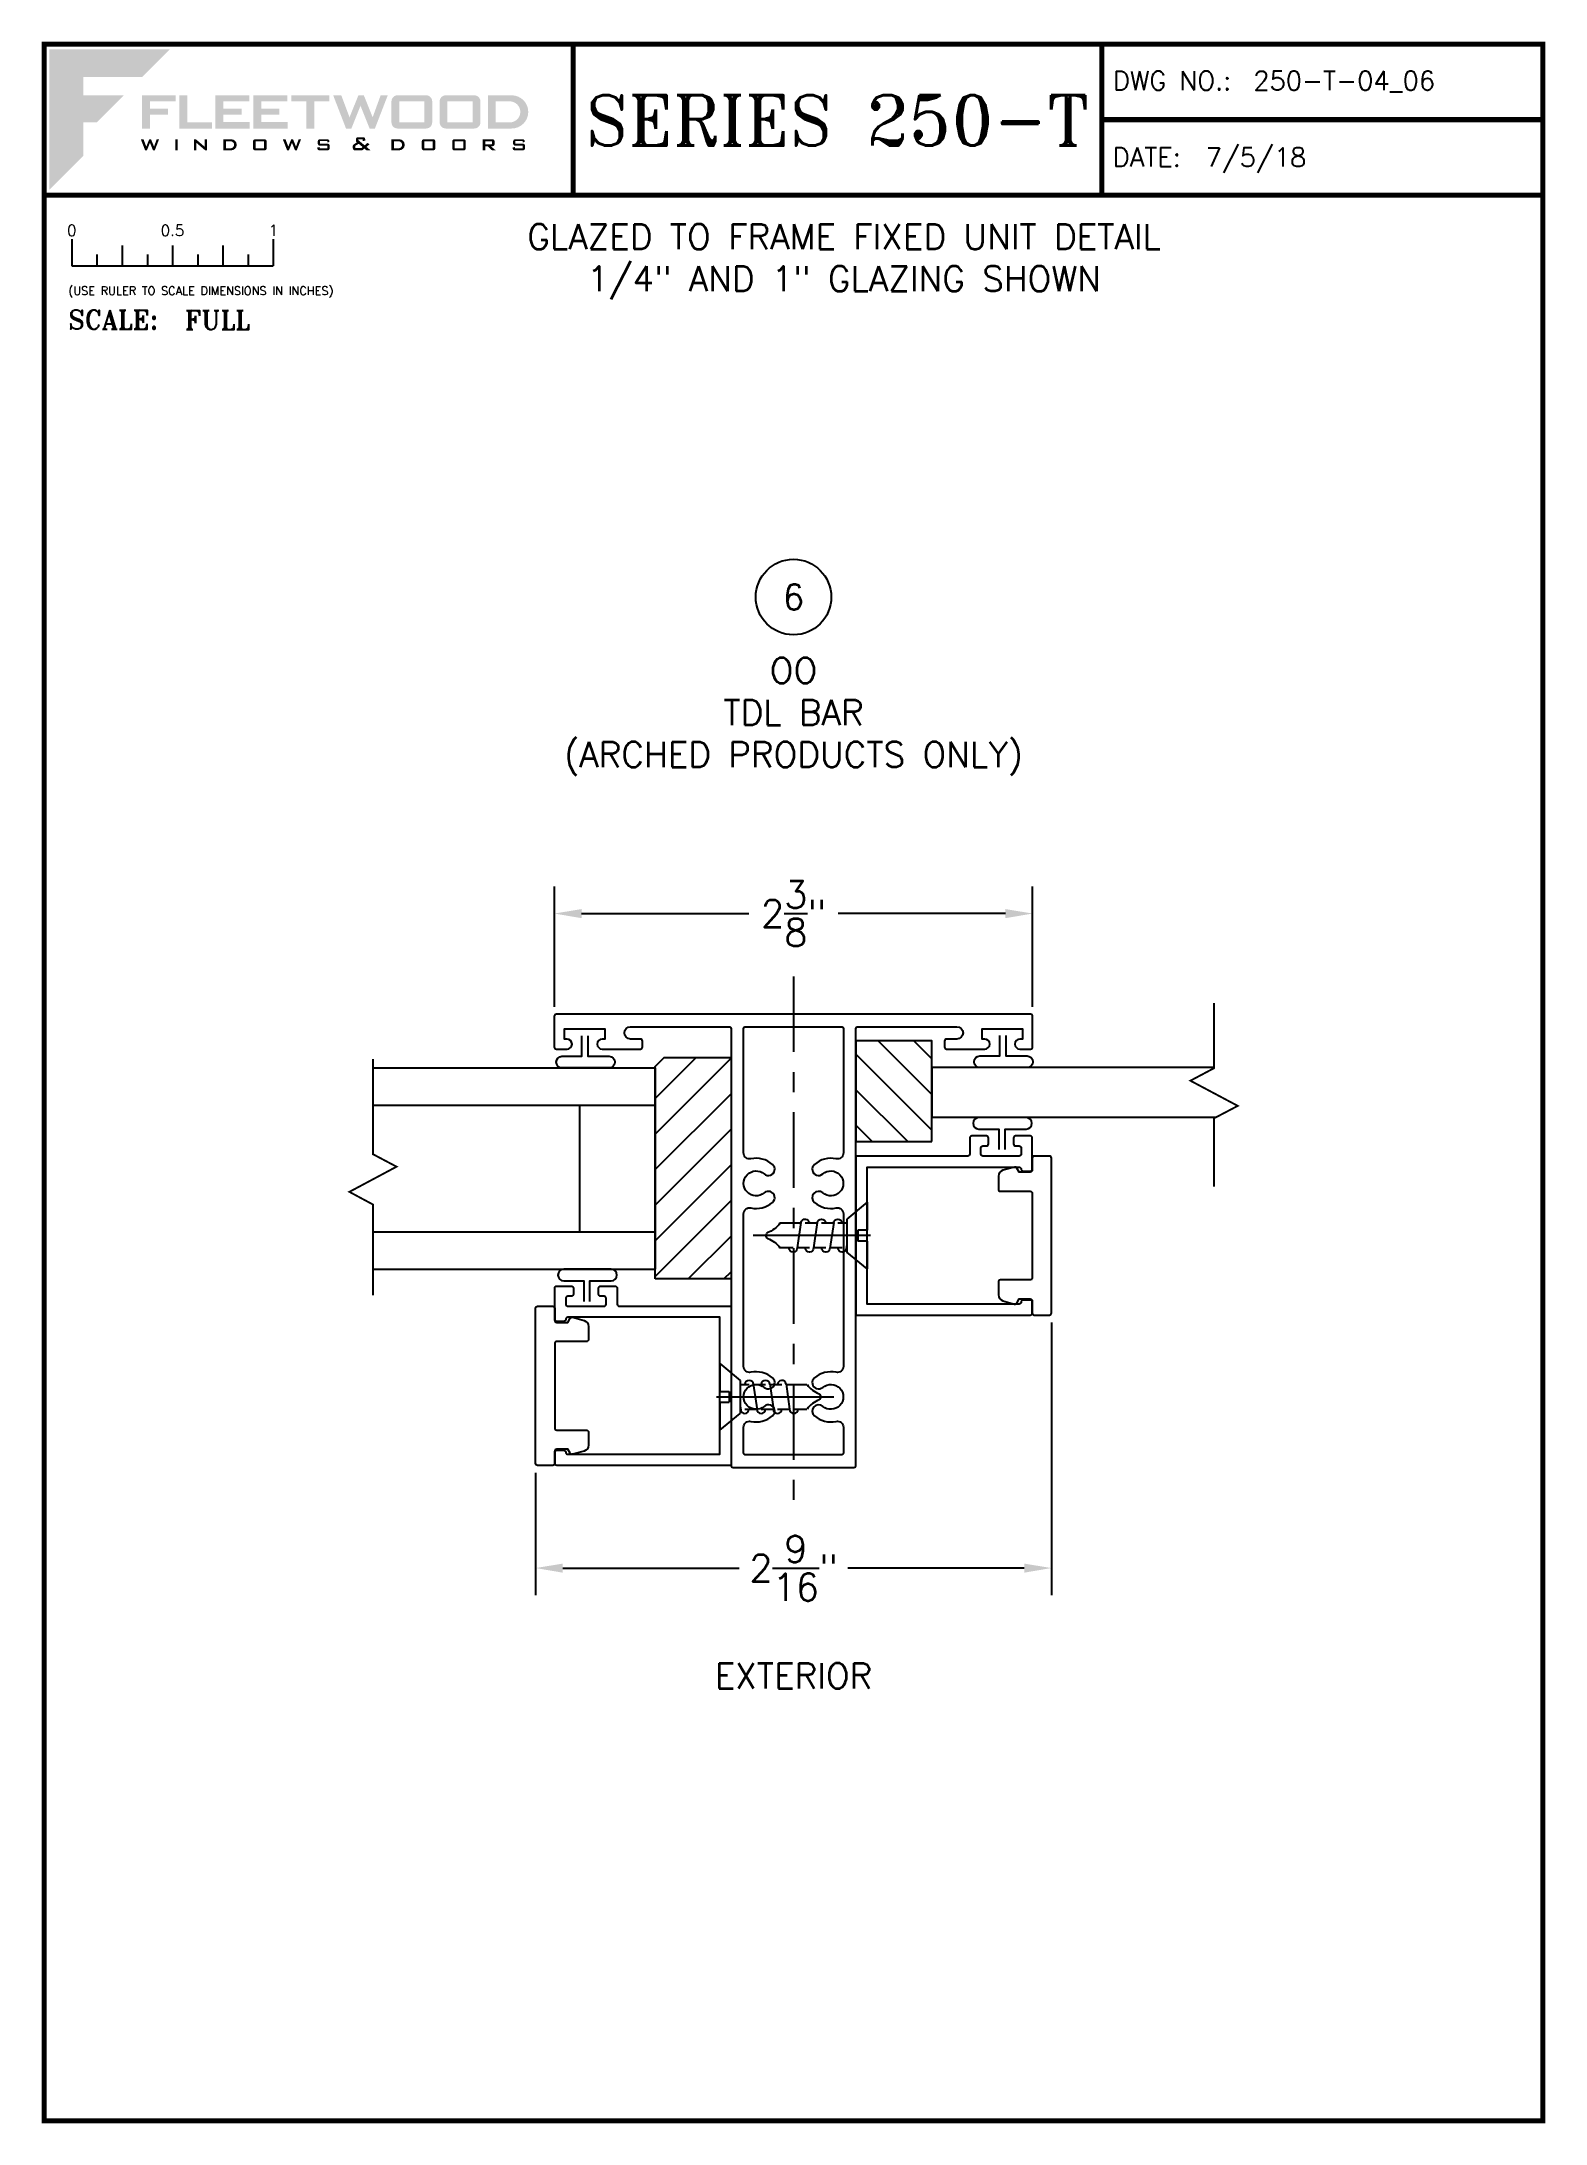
# Paper-space layout 'DETAIL 6' of a CAD drawing. Extents: x 0.3 to 7.8, y 0.1 to 10.4.
# The model-space entities are those that its viewports show. They can reach past a viewport. Long polylines and large blocks are cut down to what shows.
import ezdxf
from ezdxf.enums import TextEntityAlignment as Align

# ---------------------------------------------------------------- set-up
doc = ezdxf.new("R2010")
doc.units = 0
doc.header["$MEASUREMENT"] = 0
doc.linetypes.add('CENTER2', pattern=[1.125, 0.75, -0.125, 0.125, -0.125])
doc.layers.get('0').update_dxf_attribs({"linetype": 'CONTINUOUS'})
doc.layers.get('Defpoints').update_dxf_attribs({"linetype": 'CONTINUOUS'})
for name, color, linetype in [('CENTERLINE', 40, 'CENTER2'), ('DIM', 7, 'CONTINUOUS'), ('FRAME', 1, 'CONTINUOUS'), ('GLAZING', 7, 'CONTINUOUS'), ('MISC', 7, 'CONTINUOUS'), ('SEAL', 7, 'CONTINUOUS'), ('SETTING_BLOCK', 4, 'CONTINUOUS'), ('TEXT', 7, 'CONTINUOUS'), ('TITLE-BLOCK', 7, 'CONTINUOUS')]:
    doc.layers.add(name, color=color, linetype=linetype)
doc.layers.add('VP', color=40, linetype='CONTINUOUS', plot=False)
doc.layers.get('VP').off()
doc.styles.add('ROMANS', font='romans')
doc.styles.add('ROMANT', font='romant')
doc.styles.add('SIMPLEX-094', font='simplex.shx', dxfattribs={"height": 0.094})
doc.styles.get("Standard").update_dxf_attribs({"font": 'simplex.shx'})
doc.dimstyles.new('FULL SCALE', dxfattribs={"dimscale": 0.75, "dimtxt": 0.18, "dimasz": 0.18, "dimexe": 0.18, "dimexo": 0.0625, "dimgap": 0.09, "dimtad": 0, "dimtih": 1, "dimtoh": 1, "dimdec": 4, "dimzin": 0, "dimdsep": 46, "dimlunit": 4, "dimtxsty": 'Standard', "dimcen": 0.09, "dimadec": 0, "dimazin": 0, "dimtfac": 1, "dimtdec": 4, "dimtofl": 0, "dimtmove": 0, "dimatfit": 3, "dimfxl": 0, "dimtolj": 1, "dimtzin": 0, "dimarcsym": 0})

# ---------------------------------------------------------------- blocks, each defined once
blk = doc.blocks.new('*D50')
at = {"layer": 'Defpoints', "color": 0}
for p in [(5.219, 6.12), (2.845, 5.61), (5.219, 5.61)]:
    blk.add_point(p, dxfattribs=at)
at = {"layer": 'DIM', "color": 0, "lineweight": -2}
for p, q in [((2.845, 5.657), (2.845, 6.255)), ((5.219, 5.657), (5.219, 6.255)), ((2.98, 6.12), (3.81, 6.12)), ((5.084, 6.12), (4.254, 6.12))]:
    blk.add_line(p, q, dxfattribs=at)
at = {"layer": 'DIM', "color": 0}
for points in [[(2.98, 6.142), (2.98, 6.097), (2.845, 6.12)], [(5.084, 6.142), (5.084, 6.097), (5.219, 6.12)]]:
    blk.add_solid(points, dxfattribs=at)
at = {"layer": 'DIM', "color": 0, "insert": (4.032, 6.12), "char_height": 0.135, "attachment_point": 5}
blk.add_mtext('\\A1;2{\\H1.000000x;\\S3/8;}"', dxfattribs=at)
blk = doc.blocks.new('Fleetwood_Logo_6-10-15')
h = blk.add_hatch(color=154)
h.dxf.hatch_style = 1
h.paths.add_polyline_path([(0.2526, -0.0017), (0.0019, -0.0017), (0.0019, -0.2942), (0.0725, -0.2236), (0.0725, -0.1535), (0.1007, -0.1535), (0.1567, -0.0976), (0.0725, -0.0976), (0.0725, -0.0596), (0.1946, -0.0596)])
h = blk.add_hatch(color=251)
h.dxf.hatch_style = 1
h.paths.add_polyline_path([(0.2487, -0.1256), (0.2112, -0.1256), (0.2112, -0.1102), (0.2647, -0.1102), (0.2647, -0.0976), (0.1946, -0.0976), (0.1946, -0.1667), (0.2112, -0.1667), (0.2112, -0.1377), (0.2487, -0.1377)])
h = blk.add_hatch(color=251)
h.dxf.hatch_style = 1
h.paths.add_polyline_path([(0.2886, -0.0976), (0.272, -0.0976), (0.272, -0.1667), (0.3401, -0.1667), (0.3401, -0.1535), (0.2886, -0.1535)])
h = blk.add_hatch(color=251)
h.dxf.hatch_style = 1
h.paths.add_polyline_path([(0.4175, -0.0976), (0.3474, -0.0976), (0.3474, -0.1667), (0.4185, -0.1667), (0.4185, -0.1534), (0.364, -0.1534), (0.364, -0.1377), (0.4015, -0.1377), (0.4015, -0.1256), (0.364, -0.1256), (0.364, -0.1102), (0.4175, -0.1102)])
h = blk.add_hatch(color=251)
h.dxf.hatch_style = 1
h.paths.add_polyline_path([(0.4965, -0.0976), (0.4264, -0.0976), (0.4264, -0.1667), (0.4975, -0.1667), (0.4975, -0.1534), (0.443, -0.1534), (0.443, -0.1377), (0.4804, -0.1377), (0.4804, -0.1256), (0.443, -0.1256), (0.443, -0.1102), (0.4965, -0.1102)])
h = blk.add_hatch(color=251)
h.dxf.hatch_style = 1
h.paths.add_polyline_path([(0.5842, -0.0976), (0.5054, -0.0976), (0.5054, -0.1102), (0.5365, -0.1102), (0.5365, -0.1667), (0.5531, -0.1667), (0.5531, -0.1102), (0.5842, -0.1102)])
h = blk.add_hatch(color=251)
h.dxf.hatch_style = 1
h.paths.add_polyline_path([(0.6089, -0.0976), (0.5921, -0.0976), (0.6188, -0.1667), (0.63, -0.1667), (0.6489, -0.1192), (0.6679, -0.1667), (0.6789, -0.1667), (0.7056, -0.0976), (0.6908, -0.0976), (0.6742, -0.1433), (0.6558, -0.0976), (0.6446, -0.0976), (0.6261, -0.1433)])
h = blk.add_hatch(color=251)
h.dxf.hatch_style = 1
h.paths.add_polyline_path([(0.7853, -0.0976), (0.726, -0.0976, 0.414214), (0.7133, -0.1102), (0.7133, -0.154, 0.414214), (0.726, -0.1667), (0.7853, -0.1667, 0.414214), (0.798, -0.154), (0.798, -0.1102, 0.414214)])
h.paths.add_polyline_path([(0.7819, -0.1102), (0.7819, -0.154), (0.7294, -0.154), (0.7294, -0.1102)], flags=16)
h = blk.add_hatch(color=251)
h.dxf.hatch_style = 1
h.paths.add_polyline_path([(0.8856, -0.0976), (0.8262, -0.0976, 0.414214), (0.8136, -0.1102), (0.8136, -0.154, 0.414214), (0.8262, -0.1667), (0.8856, -0.1667, 0.414214), (0.8982, -0.154), (0.8982, -0.1102, 0.414214)])
h.paths.add_polyline_path([(0.8822, -0.1102), (0.8822, -0.154), (0.8296, -0.154), (0.8296, -0.1102)], flags=16)
h = blk.add_hatch(color=251)
h.dxf.hatch_style = 1
h.paths.add_polyline_path([(0.9632, -0.0976), (0.914, -0.0976), (0.914, -0.1667), (0.9632, -0.1667, 1)])
h.paths.add_polyline_path([(0.9301, -0.1102), (0.9593, -0.1102, -1), (0.9593, -0.154), (0.9301, -0.154)], flags=16)
h = blk.add_hatch(color=7)
h.dxf.hatch_style = 1
h.paths.add_polyline_path([(0.2301, -0.1891), (0.2251, -0.1891), (0.2196, -0.2043), (0.2134, -0.1891), (0.2097, -0.1891), (0.2035, -0.2043), (0.1978, -0.1891), (0.1922, -0.1891), (0.2011, -0.2121), (0.2048, -0.2121), (0.2112, -0.1963), (0.2175, -0.2121), (0.2212, -0.2121)])
h = blk.add_hatch(color=7)
h.dxf.hatch_style = 1
h.paths.add_polyline_path([(0.2691, -0.1891), (0.2637, -0.1891), (0.2637, -0.2118), (0.2637, -0.2121), (0.2691, -0.2121)])
h = blk.add_hatch(color=7)
h.dxf.hatch_style = 1
h.paths.add_polyline_path([(0.3077, -0.1964), (0.3259, -0.2121), (0.3298, -0.2121), (0.3298, -0.1891), (0.325, -0.1891), (0.325, -0.2047), (0.3067, -0.1891), (0.3029, -0.1891), (0.3029, -0.2121), (0.3077, -0.2121)])
h = blk.add_hatch(color=7)
h.dxf.hatch_style = 1
h.paths.add_polyline_path([(0.3801, -0.1891), (0.3637, -0.1891), (0.3637, -0.2121), (0.3801, -0.2121, 1)])
h.paths.add_polyline_path([(0.3691, -0.2079), (0.3691, -0.1933), (0.3788, -0.1933, -1), (0.3788, -0.2079)], flags=16)
h = blk.add_hatch(color=7)
h.dxf.hatch_style = 1
h.paths.add_polyline_path([(0.4537, -0.2079), (0.4537, -0.1933, 0.414214), (0.4495, -0.1891), (0.4297, -0.1891, 0.414214), (0.4255, -0.1933), (0.4255, -0.2079, 0.414214), (0.4297, -0.2121), (0.4495, -0.2121, 0.414214)])
h.paths.add_polyline_path([(0.4308, -0.2079), (0.4308, -0.1933), (0.4484, -0.1933), (0.4484, -0.2079)], flags=16)
h = blk.add_hatch(color=7)
h.dxf.hatch_style = 1
h.paths.add_polyline_path([(0.5253, -0.1891), (0.5203, -0.1891), (0.5148, -0.2043), (0.5087, -0.1891), (0.5049, -0.1891), (0.4988, -0.2043), (0.493, -0.1891), (0.4874, -0.1891), (0.4963, -0.2121), (0.5001, -0.2121), (0.5064, -0.1963), (0.5127, -0.2121), (0.5164, -0.2121)])
h = blk.add_hatch(color=7)
h.dxf.hatch_style = 1
h.paths.add_polyline_path([(0.5801, -0.1891), (0.5643, -0.1891, 0.414214), (0.56, -0.1933), (0.56, -0.1981, 0.414214), (0.5643, -0.2024), (0.58, -0.2024), (0.58, -0.2078), (0.5637, -0.2078), (0.5637, -0.2052), (0.5591, -0.2062), (0.5591, -0.2078, 0.414214), (0.5634, -0.2121), (0.5805, -0.2121, 0.414214), (0.5848, -0.2078), (0.5848, -0.2024, 0.414214), (0.5805, -0.1982), (0.5648, -0.1982), (0.5648, -0.193), (0.5798, -0.193), (0.5798, -0.1958), (0.5843, -0.1948), (0.5843, -0.1933, 0.414214)])
h = blk.add_hatch(color=7)
h.dxf.hatch_style = 1
h.paths.add_polyline_path([(0.645, -0.1913, -0.222262), (0.6447, -0.1906), (0.6447, -0.1892), (0.6535, -0.1892), (0.6535, -0.193), (0.6587, -0.1918), (0.6587, -0.189, 0.414214), (0.6544, -0.1847), (0.6437, -0.1847, 0.414214), (0.6394, -0.189), (0.6394, -0.1922, 0.222262), (0.6407, -0.1948), (0.6415, -0.1955), (0.6345, -0.1998, 0.260684), (0.6329, -0.2027), (0.6329, -0.2078, 0.414214), (0.6372, -0.2121), (0.6514, -0.2121, 0.17577), (0.6536, -0.2113), (0.657, -0.2085), (0.6614, -0.2121), (0.6699, -0.2121), (0.6613, -0.2049), (0.6676, -0.1997), (0.6637, -0.1964), (0.6574, -0.2017)])
h.paths.add_polyline_path([(0.6532, -0.2052), (0.6509, -0.2072, -0.17577), (0.6502, -0.2074), (0.6382, -0.2074), (0.6382, -0.2033, -0.260684), (0.6387, -0.2025), (0.6451, -0.1985)], flags=16)
h = blk.add_hatch(color=7)
h.dxf.hatch_style = 1
h.paths.add_polyline_path([(0.7294, -0.1891), (0.713, -0.1891), (0.713, -0.2121), (0.7294, -0.2121, 1)])
h.paths.add_polyline_path([(0.7184, -0.2079), (0.7184, -0.1933), (0.7281, -0.1933, -1), (0.7281, -0.2079)], flags=16)
h = blk.add_hatch(color=7)
h.dxf.hatch_style = 1
h.paths.add_polyline_path([(0.8045, -0.2079), (0.8045, -0.1933, 0.414214), (0.8003, -0.1891), (0.7805, -0.1891, 0.414214), (0.7763, -0.1933), (0.7763, -0.2079, 0.414214), (0.7805, -0.2121), (0.8003, -0.2121, 0.414214)])
h.paths.add_polyline_path([(0.7816, -0.2079), (0.7816, -0.1933), (0.7992, -0.1933), (0.7992, -0.2079)], flags=16)
h = blk.add_hatch(color=7)
h.dxf.hatch_style = 1
h.paths.add_polyline_path([(0.8678, -0.2079), (0.8678, -0.1933, 0.414214), (0.8636, -0.1891), (0.8438, -0.1891, 0.414214), (0.8396, -0.1933), (0.8396, -0.2079, 0.414214), (0.8438, -0.2121), (0.8636, -0.2121, 0.414214)])
h.paths.add_polyline_path([(0.8449, -0.2079), (0.8449, -0.1933), (0.8624, -0.1933), (0.8624, -0.2079)], flags=16)
h = blk.add_hatch(color=7)
h.dxf.hatch_style = 1
h.paths.add_polyline_path([(0.9277, -0.1993), (0.9277, -0.1933, 0.414214), (0.9235, -0.1891), (0.9028, -0.1891), (0.9028, -0.2121), (0.9082, -0.2121), (0.9082, -0.2035), (0.9131, -0.2035), (0.9224, -0.2121), (0.9303, -0.2121), (0.9197, -0.2035), (0.9235, -0.2035, 0.414214)])
h.paths.add_polyline_path([(0.9082, -0.1993), (0.9082, -0.1933), (0.9214, -0.1933, -0.414214), (0.9224, -0.1943), (0.9224, -0.1983, -0.414214), (0.9214, -0.1993)], flags=16)
h = blk.add_hatch(color=7)
h.dxf.hatch_style = 1
h.paths.add_polyline_path([(0.9867, -0.1982), (0.971, -0.1982), (0.971, -0.193), (0.9859, -0.193), (0.9859, -0.1958), (0.9905, -0.1948), (0.9905, -0.1933, 0.414214), (0.9863, -0.1891), (0.9705, -0.1891, 0.414214), (0.9662, -0.1933), (0.9662, -0.1981, 0.414214), (0.9705, -0.2024), (0.9862, -0.2024), (0.9862, -0.2078), (0.9699, -0.2078), (0.9699, -0.2052), (0.9653, -0.2062), (0.9653, -0.2078, 0.414214), (0.9696, -0.2121), (0.9867, -0.2121, 0.414214), (0.991, -0.2078), (0.991, -0.2024, 0.414214)])
blk = doc.blocks.new('A-SIZE_P')
at = {"const_width": 0.025}
blk.add_lwpolyline([(0.313, 0.125), (7.751, 0.125), (7.751, 10.437), (0.313, 10.437)], close=True, dxfattribs=at)
for points in [[(2.938, 10.437), (2.938, 9.687)], [(5.563, 10.437), (5.563, 9.687)], [(5.563, 10.062), (7.751, 10.062)], [(0.313, 9.687), (7.751, 9.687)]]:
    blk.add_lwpolyline(points, dxfattribs=at)
at = {"xscale": 2.387023416083395, "yscale": 2.387023416083395, "zscale": 2.387023416083395}
blk.add_blockref('Fleetwood_Logo_6-10-15', (0.334, 10.416), dxfattribs=at)
for s, style, p in [('DWG NO.:', 'SIMPLEX-094', (5.617, 10.209)), ('DATE:', 'SIMPLEX-094', (5.616, 9.829)), ('SCALE:', 'ROMANT', (0.433, 9.022))]:
    blk.add_text(s, height=0.094, dxfattribs=dict(style=style)).set_placement(p)
for tag, p, style in [('DWG_NO', (6.346, 10.209), 'SIMPLEX-094'), ('DATE', (6.077, 9.829), 'SIMPLEX-094'), ('SCALE', (1.011, 9.02), 'ROMANT')]:
    blk.add_attdef(tag, p, '', height=0.094, dxfattribs=dict(style=style))
for tag, height, style, width, p, p2 in [('DWG_NO_F', 0.094, 'SIMPLEX-094', 1.745692, (6.347, 10.209), (7.683, 10.209)), ('PRODUCT', 0.25, 'ROMANT', 1.390728, (3.001, 9.934), (5.5, 9.934))]:
    blk.add_attdef(tag, text='', height=height, dxfattribs=dict(style=style, width=width)).set_placement(p, p2, align=Align.FIT)
blk = doc.blocks.new('Full')
for p, q in [((0.137, -0.219), (0.137, -0.35)), ((0.262, -0.294), (0.262, -0.35)), ((0.387, -0.249), (0.387, -0.35)), ((0.512, -0.294), (0.512, -0.35)), ((0.637, -0.249), (0.637, -0.35)), ((0.762, -0.294), (0.762, -0.35)), ((0.887, -0.249), (0.887, -0.35)), ((1.012, -0.294), (1.012, -0.35)), ((1.137, -0.219), (1.137, -0.35)), ((0.137, -0.35), (1.137, -0.35))]:
    blk.add_line(p, q)
for s, p in [('0', (0.137, -0.219)), ('0.5', (0.637, -0.219)), ('1', (1.137, -0.219))]:
    blk.add_text(s, height=0.055).set_placement(p, align=Align.BOTTOM_CENTER)
at = {"style": 'ROMANS'}
blk.add_text('(USE RULER TO SCALE DIMENSIONS IN INCHES)', height=0.04115, dxfattribs=at).set_placement((0.12, -0.495))
blk = doc.blocks.new('*D136')
at = {"layer": 'Defpoints', "color": 0}
for p in [(5.312, 4.136), (2.752, 3.39), (5.312, 2.87)]:
    blk.add_point(p, dxfattribs=at)
at = {"layer": 'TITLE-BLOCK', "color": 0, "lineweight": -2}
for p, q in [((5.312, 4.089), (5.312, 2.735)), ((2.752, 3.343), (2.752, 2.735)), ((2.887, 2.87), (3.762, 2.87)), ((5.177, 2.87), (4.302, 2.87))]:
    blk.add_line(p, q, dxfattribs=at)
at = {"layer": 'TITLE-BLOCK', "color": 0}
for points in [[(2.887, 2.892), (2.887, 2.847), (2.752, 2.87)], [(5.177, 2.892), (5.177, 2.847), (5.312, 2.87)]]:
    blk.add_solid(points, dxfattribs=at)
at = {"layer": 'TITLE-BLOCK', "color": 0, "insert": (4.032, 2.87), "char_height": 0.135, "attachment_point": 5}
blk.add_mtext('\\A1;2{\\H1x;\\S9/16;}"', dxfattribs=at)
blk = doc.blocks.new('2018 RF TDL')
for points in [[(-2.24, -0.31), (-0.072, -0.31, -0.414214), (-0.062, -0.32), (-0.062, -0.811, -1), (-0.123, -0.811), (-0.123, -0.76, 0.414214), (-0.133, -0.75), (-0.163, -0.75, 0.414214), (-0.173, -0.76), (-0.173, -0.949, 1), (-0.123, -0.949), (-0.123, -0.937), (-0.073, -0.937), (-0.073, -1.137), (-0.123, -1.137), (-0.123, -1.124, 1), (-0.173, -1.124), (-0.173, -1.177, 0.414214), (-0.163, -1.187), (-0.01, -1.187, 0.414214), (0, -1.177), (0, 1.177, 0.414214), (-0.01, 1.187), (-0.163, 1.187, 0.414214), (-0.173, 1.177), (-0.173, 1.124, 1), (-0.123, 1.124), (-0.123, 1.137), (-0.073, 1.137), (-0.073, 0.937), (-0.123, 0.937), (-0.123, 0.949, 1), (-0.173, 0.949), (-0.173, 0.76, 0.414214), (-0.163, 0.75), (-0.133, 0.75, 0.414214), (-0.123, 0.76), (-0.123, 0.809, -1), (-0.062, 0.809), (-0.062, 0.32, -0.414214), (-0.072, 0.31), (-2.24, 0.31, 0.414214), (-2.25, 0.3), (-2.25, -0.3, 0.414214)], [(-2.051, -0.248), (-2.178, -0.248, -0.414214), (-2.188, -0.238), (-2.188, 0.238, -0.414214), (-2.178, 0.248), (-2.051, 0.248, -0.477743), (-2.022, 0.212, 0.234457), (-1.994, 0.104, 1), (-1.947, 0.145, -2.17601), (-1.853, 0.145, 1), (-1.806, 0.104, 0.234457), (-1.778, 0.212, -0.477743), (-1.749, 0.248), (-0.991, 0.248, -0.477743), (-0.962, 0.212, 0.234457), (-0.934, 0.104, 1), (-0.887, 0.145, -2.17601), (-0.793, 0.145, 1), (-0.746, 0.104, 0.234457), (-0.718, 0.212, -0.477743), (-0.689, 0.248), (-0.072, 0.248, -0.414214), (-0.062, 0.238), (-0.062, -0.238, -0.414214), (-0.072, -0.248), (-0.689, -0.248, -0.477743), (-0.718, -0.212, 0.234457), (-0.746, -0.104, 1), (-0.793, -0.145, -2.17601), (-0.887, -0.145, 1), (-0.934, -0.104, 0.234457), (-0.962, -0.212, -0.477743), (-0.991, -0.248), (-1.749, -0.248, -0.477743), (-1.778, -0.212, 0.234457), (-1.806, -0.104, 1), (-1.853, -0.145, -2.17601), (-1.947, -0.145, 1), (-1.994, -0.104, 0.234457), (-2.022, -0.212, -0.477743)]]:
    blk.add_lwpolyline(points, format="xyb", close=True)
blk = doc.blocks.new('Flat_HD_#8xp50')
for p, q in [((-0.027, 0.043), (-0.166, 0.043)), ((-0.166, 0.043), (-0.082, -0.057)), ((-0.027, 0.043), (-0.027, -0.002)), ((0, 0.06), (0, -0.522)), ((0.166, 0.043), (0.027, 0.043)), ((0.027, 0.043), (0.027, -0.002)), ((0.166, 0.043), (0.082, -0.057)), ((0.082, -0.057), (-0.082, -0.057)), ((0.027, -0.002), (-0.027, -0.002))]:
    blk.add_line(p, q)
at = {"linetype": 'Continuous'}
for p, q in [((-0.044, -0.057), (-0.065, -0.06)), ((-0.061, -0.057), (-0.061, -0.059)), ((-0.061, -0.08), (-0.061, -0.141)), ((0.061, -0.057), (0.061, -0.102)), ((0.065, -0.122), (-0.065, -0.141)), ((-0.061, -0.162), (-0.061, -0.222)), ((0.065, -0.204), (-0.061, -0.222)), ((0.061, -0.123), (0.061, -0.183)), ((0.061, -0.204), (0.061, -0.264)), ((-0.061, -0.243), (-0.061, -0.303)), ((0.065, -0.285), (-0.061, -0.303)), ((0.061, -0.286), (0.061, -0.389)), ((-0.061, -0.324), (-0.061, -0.389)), ((-0.006, -0.457), (0.006, -0.457))]:
    blk.add_line(p, q, dxfattribs=at)
for centre, radius, start, end in [((-0.061, -0.08), 0.0211, 90, 270), ((-0.061, -0.08), 0.0211, 90, 270), ((0.061, -0.102), 0.0211, 270, 90), ((-0.061, -0.162), 0.0211, 90, 270), ((-0.061, -0.162), 0.0211, 90, 270), ((0.061, -0.183), 0.0211, 270, 90), ((-0.061, -0.243), 0.0211, 90, 270), ((-0.061, -0.324), 0.0211, 90, 270), ((0.061, -0.264), 0.0211, 276.6964, 90), ((-0.137, -0.496), 0.131, 20.7051, 54.5638), ((0.137, -0.496), 0.131, 125.4362, 159.2949), ((-0.006, -0.448), 0.00861, 191.7651, 270), ((0.006, -0.448), 0.00861, 270, 348.2349)]:
    blk.add_arc(centre, radius, start, end, dxfattribs=at)
blk = doc.blocks.new('2017 SCREW ON STOP')
blk.add_lwpolyline([(0.89, 0.7925, -0.4142136), (0.88, 0.7825), (0.85, 0.7825, -0.4142136), (0.84, 0.7925), (0.84, 0.81, 0.4142136), (0.83, 0.82), (0.8, 0.82, 0.4142136), (0.79, 0.81), (0.79, 0.63, 0.4142136), (0.8, 0.62), (0.83, 0.62, 0.4142136), (0.84, 0.63), (0.84, 0.6475, -0.4142136), (0.85, 0.6575), (0.88, 0.6575, -0.4142136), (0.89, 0.6475), (0.89, 0.575, -0.4142136), (0.88, 0.565), (0.8, 0.565, 0.4142136), (0.79, 0.555), (0.79, 0), (0, 0), (0, 0.865, -0.4142136), (0.01, 0.875), (0.065, 0.875, -0.4142136), (0.075, 0.865), (0.075, 0.83, -0.4142136), (0.065, 0.82, 0.4142136), (0.055, 0.81), (0.055, 0.055), (0.735, 0.055), (0.735, 0.81, 0.4142136), (0.725, 0.82, -0.4142136), (0.715, 0.83), (0.715, 0.865, -0.4142136), (0.725, 0.875), (0.88, 0.875, -0.4142136), (0.89, 0.865)], format="xyb", close=True)
blk = doc.blocks.new('2016 SREW STOP CAP')
blk.add_lwpolyline([(-0.385, 0.095), (0, 0.095, -0.414214), (0.01, 0.085), (0.01, 0.01, -0.414214), (0, 0), (-0.06, 0, 0.414214), (-0.07, -0.01), (-0.07, -0.065), (-0.05, -0.076, -0.339454), (-0.045, -0.088), (-0.061, -0.146, -0.339454), (-0.09, -0.168), (-0.155, -0.168, -0.414214), (-0.165, -0.158), (-0.165, -0.01, 0.414214), (-0.175, 0), (-0.385, 0), (-0.595, 0, 0.414214), (-0.605, -0.01), (-0.605, -0.158, -0.414214), (-0.615, -0.168), (-0.68, -0.168, -0.339454), (-0.709, -0.146), (-0.725, -0.088, -0.339454), (-0.72, -0.076), (-0.7, -0.065), (-0.7, -0.01, 0.414214), (-0.71, 0), (-0.77, 0, -0.414214), (-0.78, 0.01), (-0.78, 0.085, -0.414214), (-0.77, 0.095)], format="xyb", close=True)

msp = doc.modelspace()

# ---------------------------------------------------------------- hatches: boundary and pattern name
at = {"layer": 'SETTING_BLOCK'}
h = msp.add_hatch(dxfattribs=at)
h.set_pattern_fill('ANSI31', color=256, angle=90, style=0)
h.set_pattern_definition([(135, (37.2968, -18.61716), (-0.08838835, -0.08838835), [])])
h.paths.add_polyline_path([(19.083, 11.207), (19.083, 11.707), (18.706, 11.707), (18.706, 11.207)])
h = msp.add_hatch(dxfattribs=at)
h.set_pattern_fill('ANSI31', color=256, angle=90, style=0)
h.set_pattern_definition([(45, (-0.09706, -8.50649), (0.08838835, -0.08838835), [])])
h.paths.add_polyline_path([(17.709, 10.525), (18.086, 10.525), (18.086, 11.625), (17.755, 11.625), (17.709, 11.58)])

# ---------------------------------------------------------------- linework, layer by layer
msp.add_line((19.083, 11.574), (19.083, 11.326))
at = {"layer": 'CENTERLINE', "ltscale": 0.5}
msp.add_line((18.396, 12.027), (18.396, 9.401), dxfattribs=at)
at = {"layer": 'GLAZING', "color": 7, "linetype": 'Continuous'}
for p, q in [((16.307, 11.573), (17.709, 11.573)), ((17.709, 11.573), (17.709, 10.573)), ((20.483, 11.574), (19.083, 11.574)), ((16.307, 11.387), (17.709, 11.387)), ((17.334, 11.387), (17.334, 10.759)), ((20.492, 11.326), (19.083, 11.326)), ((16.307, 10.759), (17.709, 10.759)), ((16.307, 10.573), (17.709, 10.573))]:
    msp.add_line(p, q, dxfattribs=at)
at = {"layer": 'GLAZING', "color": 7, "const_width": 0.00939}
for points in [[(20.483, 10.983), (20.483, 11.322), (20.601, 11.384), (20.366, 11.509), (20.483, 11.571), (20.483, 11.894)], [(16.309, 10.444), (16.309, 10.894), (16.192, 10.957), (16.426, 11.082), (16.309, 11.144), (16.309, 11.617)]]:
    msp.add_lwpolyline(points, dxfattribs=at)
at = {"layer": 'SEAL', "color": 7, "linetype": 'Continuous'}
for points in [[(17.376, 11.732), (17.376, 11.63), (17.481, 11.63, -1), (17.481, 11.573), (17.247, 11.573, -1), (17.247, 11.63), (17.346, 11.63), (17.346, 11.732)], [(19.45, 11.734), (19.45, 11.632), (19.555, 11.632, -1), (19.555, 11.574), (19.321, 11.574, -1), (19.321, 11.632), (19.42, 11.632), (19.42, 11.734)], [(19.446, 11.167), (19.446, 11.269), (19.551, 11.269, 1), (19.551, 11.326), (19.316, 11.326, 1), (19.316, 11.269), (19.415, 11.269), (19.415, 11.167)], [(17.386, 10.413), (17.386, 10.515), (17.491, 10.515, 1), (17.491, 10.573), (17.256, 10.573, 1), (17.256, 10.515), (17.355, 10.515), (17.355, 10.413)]]:
    msp.add_lwpolyline(points, format="xyb", dxfattribs=at)
at = {"layer": 'SETTING_BLOCK'}
msp.add_lwpolyline([(19.083, 11.207), (19.083, 11.707), (18.706, 11.707), (18.706, 11.207)], close=True, dxfattribs=at)
at = {"layer": 'SETTING_BLOCK', "linetype": 'Continuous'}
msp.add_lwpolyline([(17.709, 10.525), (17.709, 11.58), (17.755, 11.625), (18.086, 11.625), (18.086, 10.525)], close=True, dxfattribs=at)

# ---------------------------------------------------------------- block references
at = {"xscale": -1, "rotation": 270}
msp.add_blockref('Flat_HD_#8xp50', (18.718, 10.74), dxfattribs=at)
at = {"rotation": 90}
msp.add_blockref('Flat_HD_#8xp50', (18.074, 9.939), dxfattribs=at)
at = {"layer": 'FRAME', "rotation": 90}
for name, p in [('2018 RF TDL', (18.396, 11.839)), ('2017 SCREW ON STOP', (18.086, 9.599)), ('2016 SREW STOP CAP', (17.211, 10.379))]:
    msp.add_blockref(name, p, dxfattribs=at)
at = {"layer": 'FRAME', "xscale": -1, "rotation": 270}
for name, p in [('2017 SCREW ON STOP', (18.706, 10.345)), ('2016 SREW STOP CAP', (19.581, 11.125))]:
    msp.add_blockref(name, p, dxfattribs=at)

psp = doc.layouts.new('DETAIL 6')

# ---------------------------------------------------------------- linework, layer by layer
at = {"layer": 'MISC'}
psp.add_circle((4.032, 7.691613), 0.1875, dxfattribs=at)

# ---------------------------------------------------------------- block references
at = {"layer": 'TITLE-BLOCK'}
ref = psp.add_blockref('A-SIZE_P', (0, 0), dxfattribs=at)
ref.add_attrib('DATE', '7/5/18', (6.077412, 9.828844), dxfattribs={"layer": '0', "height": 0.094, "style": 'SIMPLEX-094'})
ref.add_attrib('SCALE', 'FULL', (1.011009, 9.020349), dxfattribs={"layer": '0', "height": 0.094, "style": 'ROMANT'})
ref.add_attrib('PRODUCT', 'SERIES 250-T', dxfattribs={"layer": '0', "height": 0.25, "style": 'ROMANT', "width": 0.875}).set_placement((3.0005, 9.933516), (5.5005, 9.933516), align=Align.FIT)
ref.add_attrib('DWG_NO', '250-T-04_06', (6.314093, 10.208791), dxfattribs={"layer": '0', "height": 0.094, "style": 'SIMPLEX-094'})
psp.add_blockref('Full', (0.313, 9.687), dxfattribs=at)

# ---------------------------------------------------------------- texts
at = {"layer": 'TEXT', "char_height": 0.125, "attachment_point": 5}
for s, insert, width in [('GLAZED TO FRAME FIXED UNIT DETAIL\\P1/4" AND 1" GLAZING SHOWN', (4.282985, 9.355798), 4.69309454), ('6', (4.032, 7.691613), 0.46055556), ('OO\\PTDL BAR\\P(ARCHED PRODUCTS ONLY)', (4.032, 7.097583), 3.10980328), ('EXTERIOR', (4.032, 2.334499), 2.725675)]:
    psp.add_mtext(s, dxfattribs=dict(at, insert=insert, width=width))

# ---------------------------------------------------------------- dimensions: what is measured, and where the dimension line sits
at = {"layer": 'DIM'}
dim = psp.add_linear_dim(base=(5.219, 6.119952), p1=(2.845, 5.609952), p2=(5.219, 5.609952), dimstyle='FULL SCALE', override={"dimlfac": -1}, dxfattribs=at)
dim.commit()
dim.dimension.update_dxf_attribs({"geometry": '*D50', "text_midpoint": (4.032, 6.119952), "dimtype": 160})
at = {"layer": 'TITLE-BLOCK'}
dim = psp.add_linear_dim(base=(5.312, 2.869952), p1=(2.752, 3.389952), p2=(5.312, 4.135727), dimstyle='FULL SCALE', override={"dimlfac": -1}, dxfattribs=at)
dim.commit()
dim.dimension.update_dxf_attribs({"geometry": '*D136', "text_midpoint": (4.032, 2.869952), "dimtype": 160})

# ---------------------------------------------------------------- viewports
at = {"layer": 'VP'}
psp.add_viewport(center=(4.039362, 4.509749), size=(4.986332, 3.15704784), view_center_point=(18.403442, 10.728796), view_height=3.15704785, dxfattribs=at)

doc.saveas('drawing.dxf')
